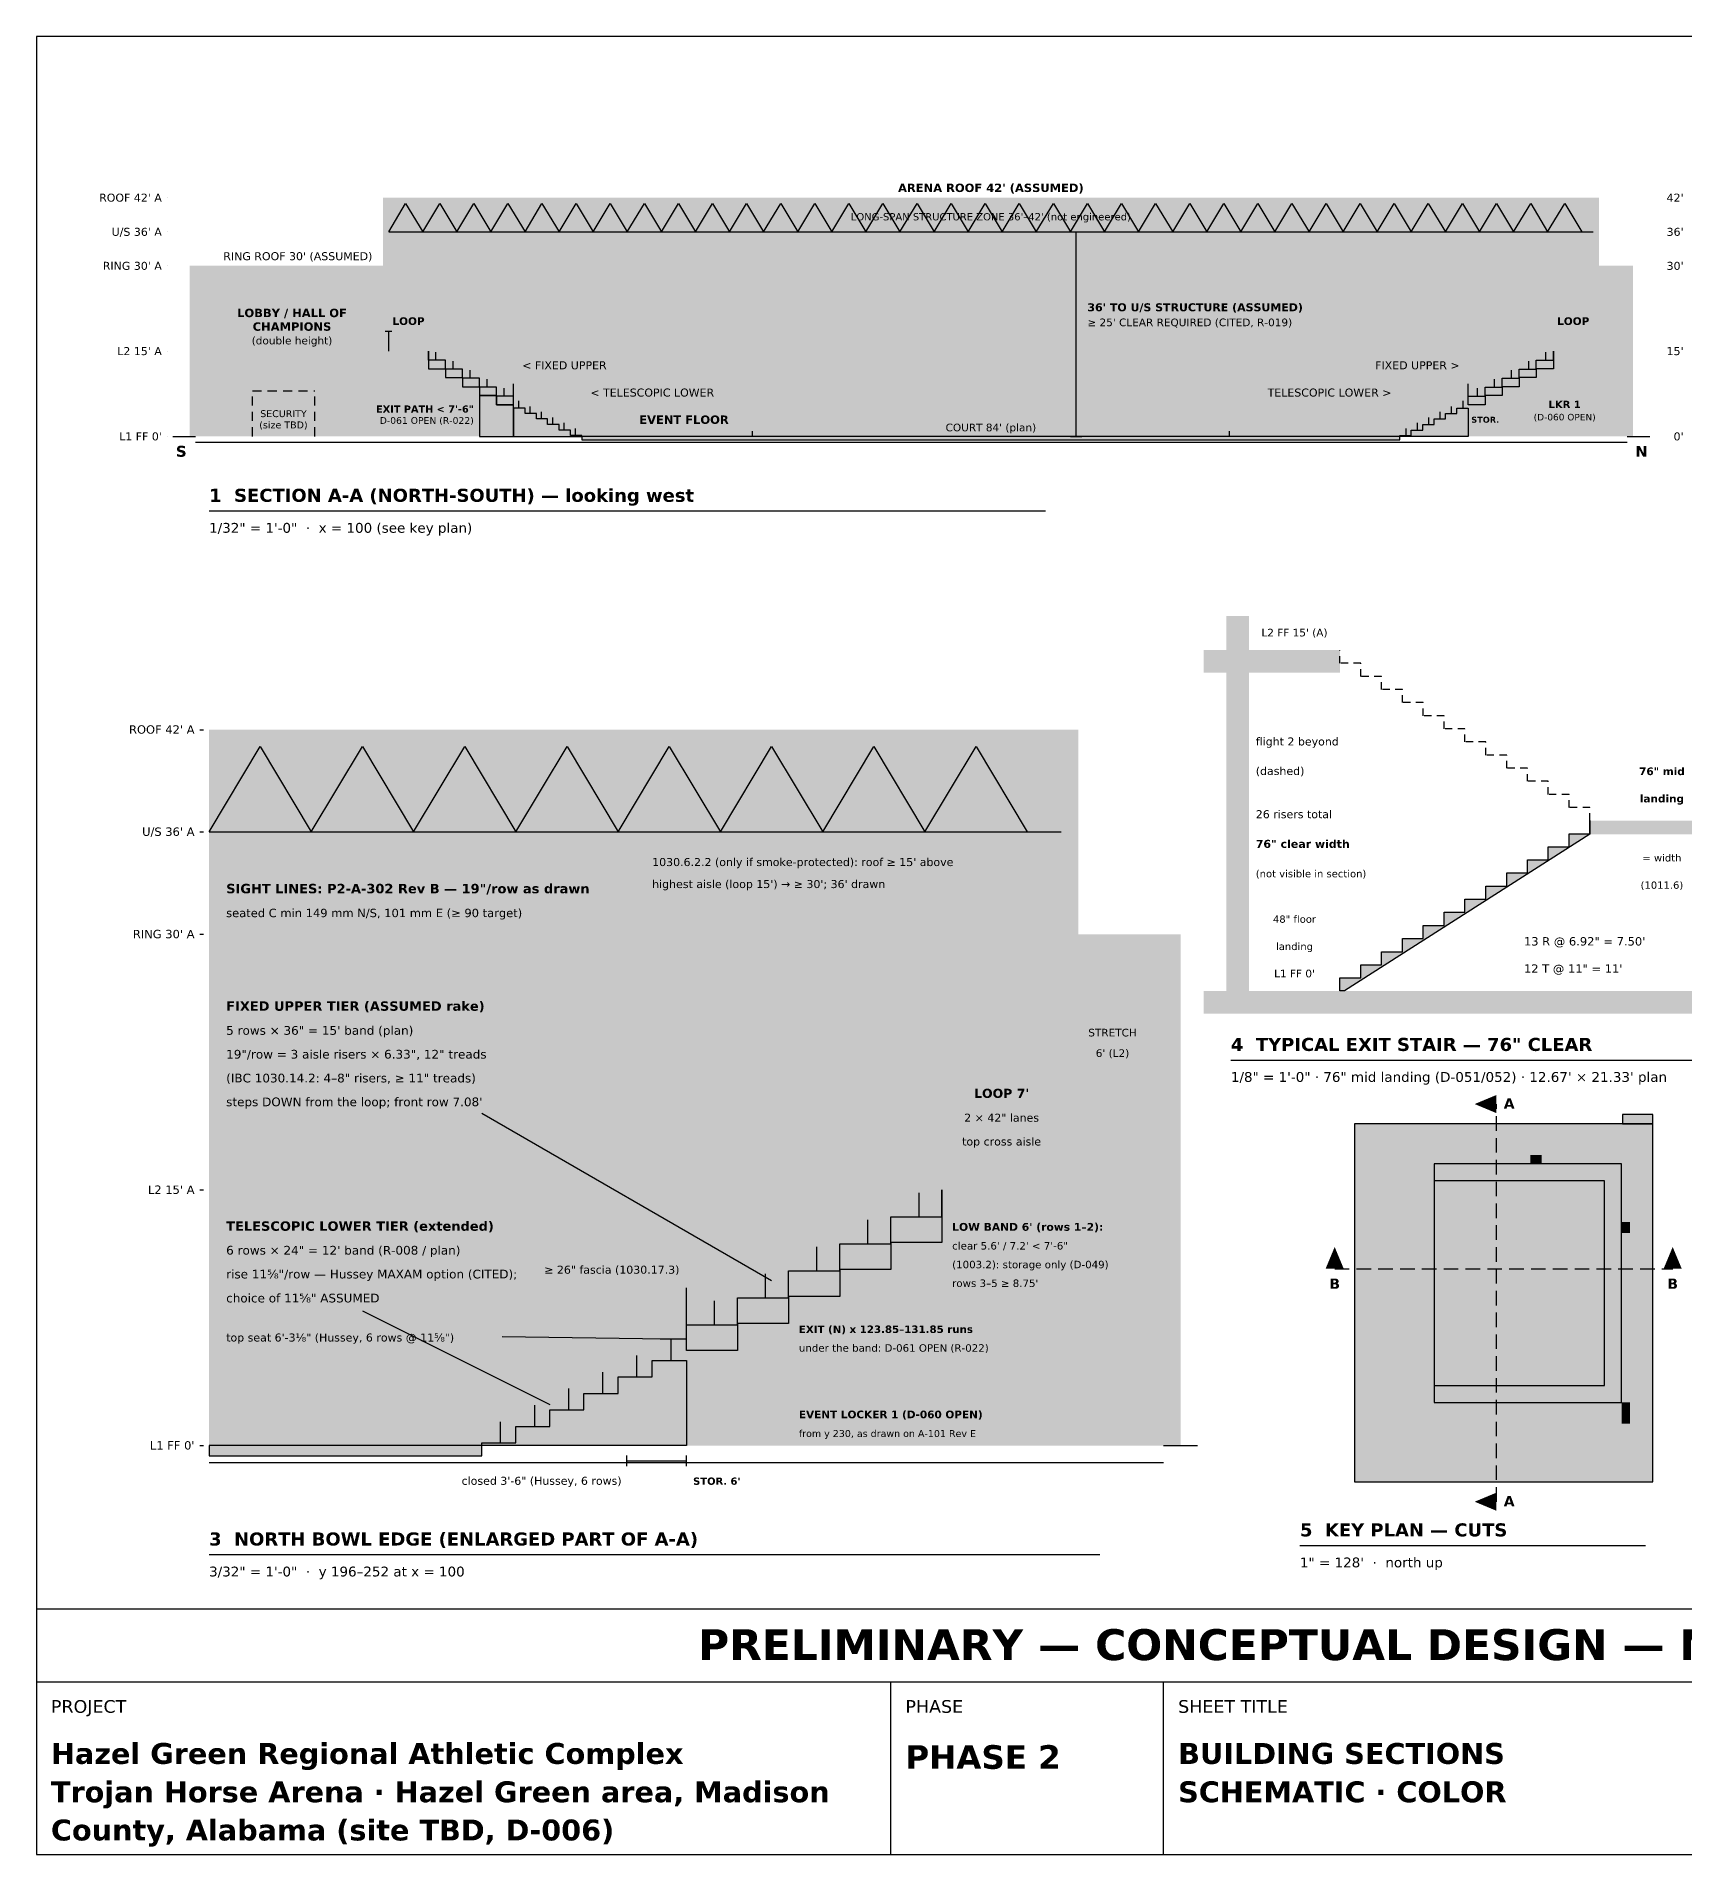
# Model space of a CAD drawing. Header units: inches. Extents: x 0.5 to 16.5, y 0.5 to 10.5.
# Drawn here: x 0.5 to 9.57, y 0.5 to 10.5 of the extents above; entities that cross this region are included whole.
import ezdxf
from ezdxf.enums import TextEntityAlignment as Align

# ---------------------------------------------------------------- set-up
doc = ezdxf.new("R2010")
doc.units = ezdxf.units.IN
doc.header["$MEASUREMENT"] = 0
for name, color, linetype in [('A-ANNO-TEXT', 7, 'Continuous'), ('A-SECT-CUTL', 7, 'Continuous'), ('A-SECT-DATM', 7, 'Continuous'), ('A-SECT-FILL', 7, 'Continuous'), ('A-SECT-GUAR', 7, 'Continuous'), ('A-SECT-HIDN', 7, 'Continuous'), ('A-SECT-IDEN', 7, 'Continuous'), ('G-ANNO-TTLB', 7, 'Continuous')]:
    doc.layers.add(name, color=color, linetype=linetype)
doc.styles.add('KS-BOLD', font='DejaVuSans-Bold.ttf')
doc.styles.add('KS-REG', font='DejaVuSans.ttf')

msp = doc.modelspace()

# ---------------------------------------------------------------- hatches: boundary and pattern name
at = {"layer": 'A-SECT-CUTL', "true_color": 0x3c3c3c}
for points in [[(2.406, 9.206), (2.438, 9.206), (2.438, 9.613), (2.406, 9.613)], [(2.438, 9.581), (9.062, 9.581), (9.062, 9.613), (2.438, 9.613)], [(9.062, 9.206), (9.094, 9.206), (9.094, 9.613), (9.062, 9.613)], [(1.344, 8.3), (1.375, 8.3), (1.375, 9.238), (1.344, 9.238)], [(1.375, 9.206), (2.438, 9.206), (2.438, 9.238), (1.375, 9.238)], [(9.062, 9.206), (9.25, 9.206), (9.25, 9.238), (9.062, 9.238)], [(9.25, 8.3), (9.281, 8.3), (9.281, 9.238), (9.25, 9.238)], [(2.438, 8.738), (2.656, 8.738), (2.656, 8.769), (2.438, 8.769)], [(8.844, 8.738), (9.25, 8.738), (9.25, 8.769), (8.844, 8.769)], [(8.562, 8.3), (8.594, 8.3), (8.594, 8.573), (8.562, 8.573)], [(3.094, 8.3), (3.125, 8.3), (3.125, 8.474), (3.094, 8.474)], [(8.375, 8.3), (8.406, 8.3), (8.406, 8.474), (8.375, 8.474)], [(7.045, 5.125), (7.17, 5.125), (7.17, 7.312), (7.045, 7.312)], [(6.92, 7), (7.67, 7), (7.67, 7.125), (6.92, 7.125)], [(1.45, 6.594), (6.137, 6.594), (6.137, 6.687), (1.45, 6.687)], [(6.137, 5.469), (6.231, 5.469), (6.231, 6.687), (6.137, 6.687)], [(9.045, 6.112), (9.837, 6.112), (9.837, 6.187), (9.045, 6.187)], [(6.137, 5.469), (6.7, 5.469), (6.7, 5.562), (6.137, 5.562)], [(6.7, 2.75), (6.794, 2.75), (6.794, 5.562), (6.7, 5.562)], [(6.92, 5.125), (9.962, 5.125), (9.962, 5.25), (6.92, 5.25)], [(5.481, 4.062), (6.7, 4.062), (6.7, 4.156), (5.481, 4.156)], [(4.637, 2.75), (4.731, 2.75), (4.731, 3.57), (4.637, 3.57)], [(4.075, 2.75), (4.169, 2.75), (4.169, 3.273), (4.075, 3.273)]]:
    msp.add_hatch(color=7, dxfattribs=at).paths.add_polyline_path(points)
at = {"layer": 'A-SECT-CUTL', "true_color": 0xa7b3c3}
for points in [[(3.125, 8.521), (3.031, 8.521), (3.031, 8.571), (2.938, 8.571), (2.938, 8.62), (2.844, 8.62), (2.844, 8.67), (2.75, 8.67), (2.75, 8.719), (2.656, 8.719), (2.656, 8.769), (2.656, 8.738), (2.656, 8.672), (2.75, 8.672), (2.75, 8.623), (2.844, 8.623), (2.844, 8.573), (2.938, 8.573), (2.938, 8.524), (3.031, 8.524), (3.031, 8.474), (3.125, 8.474)], [(8.375, 8.521), (8.469, 8.521), (8.469, 8.571), (8.562, 8.571), (8.562, 8.62), (8.656, 8.62), (8.656, 8.67), (8.75, 8.67), (8.75, 8.719), (8.844, 8.719), (8.844, 8.769), (8.844, 8.738), (8.844, 8.672), (8.75, 8.672), (8.75, 8.623), (8.656, 8.623), (8.656, 8.573), (8.562, 8.573), (8.562, 8.524), (8.469, 8.524), (8.469, 8.474), (8.375, 8.474)], [(4.075, 3.414), (4.356, 3.414), (4.356, 3.562), (4.637, 3.562), (4.637, 3.711), (4.919, 3.711), (4.919, 3.859), (5.2, 3.859), (5.2, 4.008), (5.481, 4.008), (5.481, 4.156), (5.481, 4.062), (5.481, 3.867), (5.2, 3.867), (5.2, 3.719), (4.919, 3.719), (4.919, 3.57), (4.637, 3.57), (4.637, 3.422), (4.356, 3.422), (4.356, 3.273), (4.075, 3.273)]]:
    msp.add_hatch(color=7, dxfattribs=at).paths.add_polyline_path(points)
at = {"layer": 'A-SECT-CUTL', "true_color": 0xf2b8b8}
msp.add_hatch(color=7, dxfattribs=at).paths.add_polyline_path([(3.125, 8.3), (3.125, 8.474), (3.031, 8.474), (3.031, 8.524), (2.938, 8.524), (2.938, 8.3)])
at = {"layer": 'A-SECT-CUTL', "true_color": 0xd88a8a}
for points in [[(3.5, 8.3), (3.5, 8.305), (3.438, 8.305), (3.438, 8.335), (3.375, 8.335), (3.375, 8.365), (3.312, 8.365), (3.312, 8.396), (3.25, 8.396), (3.25, 8.426), (3.188, 8.426), (3.188, 8.456), (3.125, 8.456), (3.125, 8.3)], [(8, 8.3), (8, 8.305), (8.062, 8.305), (8.062, 8.335), (8.125, 8.335), (8.125, 8.365), (8.188, 8.365), (8.188, 8.396), (8.25, 8.396), (8.25, 8.426), (8.312, 8.426), (8.312, 8.456), (8.375, 8.456), (8.375, 8.3)], [(2.95, 2.75), (2.95, 2.764), (3.137, 2.764), (3.137, 2.855), (3.325, 2.855), (3.325, 2.946), (3.512, 2.946), (3.512, 3.037), (3.7, 3.037), (3.7, 3.127), (3.887, 3.127), (3.887, 3.218), (4.075, 3.218), (4.075, 2.75)]]:
    msp.add_hatch(color=7, dxfattribs=at).paths.add_polyline_path(points)
at = {"layer": 'A-SECT-CUTL', "true_color": 0xd9b77e}
for points in [[(3.5, 8.281), (8, 8.281), (8, 8.3), (3.5, 8.3)], [(1.45, 2.694), (2.95, 2.694), (2.95, 2.75), (1.45, 2.75)]]:
    msp.add_hatch(color=7, dxfattribs=at).paths.add_polyline_path(points)
at = {"layer": 'A-SECT-CUTL', "true_color": 0xbebebe}
msp.add_hatch(color=7, dxfattribs=at).paths.add_polyline_path([(7.67, 5.25), (7.67, 5.322), (7.785, 5.322), (7.785, 5.394), (7.899, 5.394), (7.899, 5.466), (8.014, 5.466), (8.014, 5.538), (8.128, 5.538), (8.128, 5.61), (8.243, 5.61), (8.243, 5.683), (8.357, 5.683), (8.357, 5.755), (8.472, 5.755), (8.472, 5.827), (8.587, 5.827), (8.587, 5.899), (8.701, 5.899), (8.701, 5.971), (8.816, 5.971), (8.816, 6.043), (8.93, 6.043), (8.93, 6.115), (9.045, 6.115), (9.045, 6.187), (9.045, 6.112), (7.695, 5.25)])
at = {"layer": 'A-SECT-CUTL', "true_color": 0x000000}
for points in [[(8.531, 4.678), (8.411, 4.628), (8.531, 4.578)], [(7.591, 3.722), (7.641, 3.842), (7.691, 3.722)], [(9.45, 3.722), (9.5, 3.842), (9.55, 3.722)], [(8.531, 2.491), (8.411, 2.441), (8.531, 2.391)]]:
    msp.add_hatch(color=7, dxfattribs=at).paths.add_polyline_path(points)
at = {"layer": 'A-SECT-FILL', "true_color": 0xcfcfcf}
for points in [[(2.438, 9.425), (9.062, 9.425), (9.062, 9.613), (2.438, 9.613)], [(1.45, 6.125), (6.137, 6.125), (6.137, 6.687), (1.45, 6.687)]]:
    msp.add_hatch(color=7, dxfattribs=at).paths.add_polyline_path(points)
at = {"layer": 'A-SECT-FILL', "true_color": 0xe8f0f8}
for points in [[(2.438, 8.3), (9.062, 8.3), (9.062, 9.425), (2.438, 9.425)], [(1.45, 2.75), (6.137, 2.75), (6.137, 6.125), (1.45, 6.125)], [(8.188, 2.987), (9.219, 2.987), (9.219, 4.3), (8.188, 4.3)]]:
    msp.add_hatch(color=7, dxfattribs=at).paths.add_polyline_path(points)
at = {"layer": 'A-SECT-FILL', "true_color": 0xf5e7c6}
for points in [[(1.375, 8.3), (2.438, 8.3), (2.438, 9.206), (1.375, 9.206)], [(2.438, 8.3), (3.125, 8.3), (3.125, 8.474), (3.031, 8.474), (3.031, 8.524), (2.938, 8.524), (2.938, 8.573), (2.844, 8.573), (2.844, 8.623), (2.75, 8.623), (2.75, 8.672), (2.656, 8.672), (2.656, 8.738), (2.438, 8.738)]]:
    msp.add_hatch(color=7, dxfattribs=at).paths.add_polyline_path(points)
at = {"layer": 'A-SECT-FILL', "true_color": 0xf0ece4}
for points in [[(9.062, 8.769), (9.25, 8.769), (9.25, 9.206), (9.062, 9.206)], [(8.375, 8.3), (9.25, 8.3), (9.25, 8.738), (8.844, 8.738), (8.844, 8.672), (8.75, 8.672), (8.75, 8.623), (8.656, 8.623), (8.656, 8.573), (8.562, 8.573), (8.562, 8.524), (8.469, 8.524), (8.469, 8.474), (8.375, 8.474)], [(6.137, 4.156), (6.7, 4.156), (6.7, 5.469), (6.137, 5.469)], [(7.75, 2.55), (9.391, 2.55), (9.391, 4.519), (7.75, 4.519)], [(9.224, 4.519), (9.391, 4.519), (9.391, 4.571), (9.224, 4.571)], [(4.075, 2.75), (6.7, 2.75), (6.7, 4.062), (5.481, 4.062), (5.481, 3.867), (5.2, 3.867), (5.2, 3.719), (4.919, 3.719), (4.919, 3.57), (4.637, 3.57), (4.637, 3.422), (4.356, 3.422), (4.356, 3.273), (4.075, 3.273)]]:
    msp.add_hatch(color=7, dxfattribs=at).paths.add_polyline_path(points)
at = {"layer": 'A-SECT-FILL', "true_color": 0xc8693a}
for points in [[(2.438, 8.769), (2.656, 8.769), (2.656, 8.78), (2.438, 8.78)], [(8.844, 8.769), (9.062, 8.769), (9.062, 8.78), (8.844, 8.78)], [(5.481, 4.156), (6.137, 4.156), (6.137, 4.189), (5.481, 4.189)]]:
    msp.add_hatch(color=7, dxfattribs=at).paths.add_polyline_path(points)
at = {"layer": 'A-SECT-FILL', "true_color": 0xdcd6ca}
for points in [[(8.375, 8.3), (8.375, 8.474), (8.469, 8.474), (8.469, 8.524), (8.562, 8.524), (8.562, 8.3)], [(4.075, 2.75), (4.075, 3.273), (4.356, 3.273), (4.356, 3.422), (4.637, 3.422), (4.637, 2.75)]]:
    msp.add_hatch(color=7, dxfattribs=at).paths.add_polyline_path(points)
at = {"layer": 'A-SECT-FILL', "true_color": 0xa7b3c3}
for points in [[(8.188, 4.3), (9.219, 4.3), (9.219, 4.417), (8.188, 4.417)], [(9.219, 2.87), (9.336, 2.87), (9.336, 4.417), (9.219, 4.417)], [(8.188, 2.87), (9.219, 2.87), (9.219, 2.987), (8.188, 2.987)]]:
    msp.add_hatch(color=7, dxfattribs=at).paths.add_polyline_path(points)
at = {"layer": 'A-SECT-FILL', "true_color": 0xcc0000}
for points in [[(8.718, 4.3), (8.78, 4.3), (8.78, 4.347), (8.718, 4.347)], [(9.219, 3.918), (9.266, 3.918), (9.266, 3.98), (9.219, 3.98)], [(8.188, 2.941), (8.742, 2.941), (8.742, 2.987), (8.188, 2.987)], [(9.039, 2.941), (9.219, 2.941), (9.219, 2.987), (9.039, 2.987)], [(9.219, 2.87), (9.266, 2.87), (9.266, 2.987), (9.219, 2.987)]]:
    msp.add_hatch(color=7, dxfattribs=at).paths.add_polyline_path(points)
at = {"layer": 'A-SECT-FILL', "true_color": 0xd88a8a}
for points in [[(8.188, 4.206), (9.219, 4.206), (9.219, 4.3), (8.188, 4.3)], [(9.125, 3.081), (9.219, 3.081), (9.219, 4.206), (9.125, 4.206)], [(8.188, 2.987), (9.219, 2.987), (9.219, 3.081), (8.188, 3.081)]]:
    msp.add_hatch(color=7, dxfattribs=at).paths.add_polyline_path(points)
at = {"layer": 'A-SECT-FILL', "true_color": 0xd9b77e}
msp.add_hatch(color=7, dxfattribs=at).paths.add_polyline_path([(8.188, 3.081), (9.125, 3.081), (9.125, 4.206), (8.188, 4.206)])

# ---------------------------------------------------------------- linework, layer by layer
at = {"layer": 'A-ANNO-TEXT'}
for p, q in [((1.45, 7.89), (6.05, 7.89)), ((7.07, 4.87), (9.77, 4.87)), ((7.45, 2.2), (9.35, 2.2)), ((1.45, 2.15), (6.35, 2.15))]:
    msp.add_line(p, q, dxfattribs=at)
at = {"layer": 'A-SECT-CUTL'}
for p, q in [((2.438, 9.425), (9.062, 9.425)), ((1.25, 8.3), (1.375, 8.3)), ((9.25, 8.3), (9.375, 8.3)), ((1.375, 8.269), (9.25, 8.269)), ((1.45, 6.125), (6.137, 6.125)), ((8.531, 4.601), (8.531, 4.628)), ((8.531, 4.481), (8.531, 4.561)), ((8.531, 4.361), (8.531, 4.441)), ((8.531, 4.241), (8.531, 4.321)), ((8.531, 4.121), (8.531, 4.201)), ((8.531, 4.001), (8.531, 4.081)), ((8.531, 3.881), (8.531, 3.961)), ((8.531, 3.761), (8.531, 3.841)), ((7.641, 3.722), (7.721, 3.722)), ((7.761, 3.722), (7.841, 3.722)), ((7.881, 3.722), (7.961, 3.722)), ((8.001, 3.722), (8.081, 3.722)), ((8.121, 3.722), (8.201, 3.722)), ((8.241, 3.722), (8.321, 3.722)), ((8.361, 3.722), (8.441, 3.722)), ((8.481, 3.722), (8.561, 3.722)), ((8.531, 3.641), (8.531, 3.721)), ((8.601, 3.722), (8.681, 3.722)), ((8.721, 3.722), (8.801, 3.722)), ((8.841, 3.722), (8.921, 3.722)), ((8.961, 3.722), (9.041, 3.722)), ((9.081, 3.722), (9.161, 3.722)), ((9.201, 3.722), (9.281, 3.722)), ((9.321, 3.722), (9.401, 3.722)), ((9.441, 3.722), (9.5, 3.722)), ((8.531, 3.521), (8.531, 3.601)), ((8.531, 3.401), (8.531, 3.481)), ((8.531, 3.281), (8.531, 3.361)), ((8.531, 3.161), (8.531, 3.241)), ((8.531, 3.041), (8.531, 3.121)), ((8.531, 2.921), (8.531, 3.001)), ((8.531, 2.801), (8.531, 2.881)), ((6.7, 2.75), (6.887, 2.75)), ((8.531, 2.681), (8.531, 2.761)), ((1.45, 2.656), (6.7, 2.656)), ((8.531, 2.561), (8.531, 2.641)), ((8.531, 2.441), (8.531, 2.521))]:
    msp.add_line(p, q, dxfattribs=at)
for points in [[(3.125, 8.521), (3.031, 8.521), (3.031, 8.571), (2.938, 8.571), (2.938, 8.62), (2.844, 8.62), (2.844, 8.67), (2.75, 8.67), (2.75, 8.719), (2.656, 8.719), (2.656, 8.769), (2.656, 8.738), (2.656, 8.672), (2.75, 8.672), (2.75, 8.623), (2.844, 8.623), (2.844, 8.573), (2.938, 8.573), (2.938, 8.524), (3.031, 8.524), (3.031, 8.474), (3.125, 8.474)], [(8.375, 8.521), (8.469, 8.521), (8.469, 8.571), (8.562, 8.571), (8.562, 8.62), (8.656, 8.62), (8.656, 8.67), (8.75, 8.67), (8.75, 8.719), (8.844, 8.719), (8.844, 8.769), (8.844, 8.738), (8.844, 8.672), (8.75, 8.672), (8.75, 8.623), (8.656, 8.623), (8.656, 8.573), (8.562, 8.573), (8.562, 8.524), (8.469, 8.524), (8.469, 8.474), (8.375, 8.474)], [(3.125, 8.3), (3.125, 8.474), (3.031, 8.474), (3.031, 8.524), (2.938, 8.524), (2.938, 8.3)], [(3.5, 8.3), (3.5, 8.305), (3.438, 8.305), (3.438, 8.335), (3.375, 8.335), (3.375, 8.365), (3.312, 8.365), (3.312, 8.396), (3.25, 8.396), (3.25, 8.426), (3.188, 8.426), (3.188, 8.456), (3.125, 8.456), (3.125, 8.3)], [(8, 8.3), (8, 8.305), (8.062, 8.305), (8.062, 8.335), (8.125, 8.335), (8.125, 8.365), (8.188, 8.365), (8.188, 8.396), (8.25, 8.396), (8.25, 8.426), (8.312, 8.426), (8.312, 8.456), (8.375, 8.456), (8.375, 8.3)], [(3.5, 8.281), (8, 8.281), (8, 8.3), (3.5, 8.3)], [(7.67, 5.25), (7.67, 5.322), (7.785, 5.322), (7.785, 5.394), (7.899, 5.394), (7.899, 5.466), (8.014, 5.466), (8.014, 5.538), (8.128, 5.538), (8.128, 5.61), (8.243, 5.61), (8.243, 5.683), (8.357, 5.683), (8.357, 5.755), (8.472, 5.755), (8.472, 5.827), (8.587, 5.827), (8.587, 5.899), (8.701, 5.899), (8.701, 5.971), (8.816, 5.971), (8.816, 6.043), (8.93, 6.043), (8.93, 6.115), (9.045, 6.115), (9.045, 6.187), (9.045, 6.112), (7.695, 5.25)], [(4.075, 3.414), (4.356, 3.414), (4.356, 3.562), (4.637, 3.562), (4.637, 3.711), (4.919, 3.711), (4.919, 3.859), (5.2, 3.859), (5.2, 4.008), (5.481, 4.008), (5.481, 4.156), (5.481, 4.062), (5.481, 3.867), (5.2, 3.867), (5.2, 3.719), (4.919, 3.719), (4.919, 3.57), (4.637, 3.57), (4.637, 3.422), (4.356, 3.422), (4.356, 3.273), (4.075, 3.273)], [(2.95, 2.75), (2.95, 2.764), (3.137, 2.764), (3.137, 2.855), (3.325, 2.855), (3.325, 2.946), (3.512, 2.946), (3.512, 3.037), (3.7, 3.037), (3.7, 3.127), (3.887, 3.127), (3.887, 3.218), (4.075, 3.218), (4.075, 2.75)], [(1.45, 2.694), (2.95, 2.694), (2.95, 2.75), (1.45, 2.75)]]:
    msp.add_lwpolyline(points, close=True, dxfattribs=at)
at = {"layer": 'A-SECT-DATM'}
for p, q in [((1.22, 9.613), (1.22, 9.613)), ((1.22, 9.425), (1.22, 9.425)), ((6.188, 9.425), (6.25, 9.425)), ((6.219, 8.3), (6.219, 9.425)), ((1.22, 9.238), (1.22, 9.238)), ((1.22, 8.769), (1.22, 8.769)), ((1.22, 8.3), (1.22, 8.3)), ((6.188, 8.3), (6.25, 8.3)), ((1.4, 6.687), (1.42, 6.687)), ((1.4, 6.125), (1.42, 6.125)), ((1.4, 5.562), (1.42, 5.562)), ((1.4, 4.156), (1.42, 4.156)), ((3.931, 3.337), (4.075, 3.337)), ((1.4, 2.75), (1.42, 2.75)), ((3.747, 2.636), (3.747, 2.696)), ((3.747, 2.666), (4.075, 2.666)), ((4.075, 2.636), (4.075, 2.696))]:
    msp.add_line(p, q, dxfattribs=at)
at = {"layer": 'A-SECT-FILL'}
for p, q in [((2.438, 9.425), (2.531, 9.581)), ((2.531, 9.581), (2.625, 9.425)), ((2.625, 9.425), (2.719, 9.581)), ((2.719, 9.581), (2.812, 9.425)), ((2.812, 9.425), (2.906, 9.581)), ((2.906, 9.581), (3, 9.425)), ((3, 9.425), (3.094, 9.581)), ((3.094, 9.581), (3.188, 9.425)), ((3.188, 9.425), (3.281, 9.581)), ((3.281, 9.581), (3.375, 9.425)), ((3.375, 9.425), (3.469, 9.581)), ((3.469, 9.581), (3.562, 9.425)), ((3.562, 9.425), (3.656, 9.581)), ((3.656, 9.581), (3.75, 9.425)), ((3.75, 9.425), (3.844, 9.581)), ((3.844, 9.581), (3.938, 9.425)), ((3.938, 9.425), (4.031, 9.581)), ((4.031, 9.581), (4.125, 9.425)), ((4.125, 9.425), (4.219, 9.581)), ((4.219, 9.581), (4.312, 9.425)), ((4.312, 9.425), (4.406, 9.581)), ((4.406, 9.581), (4.5, 9.425)), ((4.5, 9.425), (4.594, 9.581)), ((4.594, 9.581), (4.688, 9.425)), ((4.688, 9.425), (4.781, 9.581)), ((4.781, 9.581), (4.875, 9.425)), ((4.875, 9.425), (4.969, 9.581)), ((4.969, 9.581), (5.062, 9.425)), ((5.062, 9.425), (5.156, 9.581)), ((5.156, 9.581), (5.25, 9.425)), ((5.25, 9.425), (5.344, 9.581)), ((5.344, 9.581), (5.438, 9.425)), ((5.438, 9.425), (5.531, 9.581)), ((5.531, 9.581), (5.625, 9.425)), ((5.625, 9.425), (5.719, 9.581)), ((5.719, 9.581), (5.812, 9.425)), ((5.812, 9.425), (5.906, 9.581)), ((5.906, 9.581), (6, 9.425)), ((6, 9.425), (6.094, 9.581)), ((6.094, 9.581), (6.188, 9.425)), ((6.188, 9.425), (6.281, 9.581)), ((6.281, 9.581), (6.375, 9.425)), ((6.375, 9.425), (6.469, 9.581)), ((6.469, 9.581), (6.562, 9.425)), ((6.562, 9.425), (6.656, 9.581)), ((6.656, 9.581), (6.75, 9.425)), ((6.75, 9.425), (6.844, 9.581)), ((6.844, 9.581), (6.938, 9.425)), ((6.938, 9.425), (7.031, 9.581)), ((7.031, 9.581), (7.125, 9.425)), ((7.125, 9.425), (7.219, 9.581)), ((7.219, 9.581), (7.312, 9.425)), ((7.312, 9.425), (7.406, 9.581)), ((7.406, 9.581), (7.5, 9.425)), ((7.5, 9.425), (7.594, 9.581)), ((7.594, 9.581), (7.688, 9.425)), ((7.688, 9.425), (7.781, 9.581)), ((7.781, 9.581), (7.875, 9.425)), ((7.875, 9.425), (7.969, 9.581)), ((7.969, 9.581), (8.062, 9.425)), ((8.062, 9.425), (8.156, 9.581)), ((8.156, 9.581), (8.25, 9.425)), ((8.25, 9.425), (8.344, 9.581)), ((8.344, 9.581), (8.438, 9.425)), ((8.438, 9.425), (8.531, 9.581)), ((8.531, 9.581), (8.625, 9.425)), ((8.625, 9.425), (8.719, 9.581)), ((8.719, 9.581), (8.812, 9.425)), ((8.812, 9.425), (8.906, 9.581)), ((8.906, 9.581), (9, 9.425)), ((2.698, 8.719), (2.698, 8.763)), ((2.792, 8.67), (2.792, 8.714)), ((8.708, 8.67), (8.708, 8.714)), ((8.802, 8.719), (8.802, 8.763)), ((2.886, 8.62), (2.886, 8.664)), ((2.98, 8.571), (2.98, 8.615)), ((8.52, 8.571), (8.52, 8.615)), ((8.614, 8.62), (8.614, 8.664)), ((3.073, 8.521), (3.073, 8.565)), ((8.427, 8.521), (8.427, 8.565)), ((3.153, 8.456), (3.153, 8.495)), ((3.216, 8.426), (3.216, 8.465)), ((3.278, 8.396), (3.278, 8.435)), ((3.341, 8.365), (3.341, 8.404)), ((8.159, 8.365), (8.159, 8.404)), ((8.222, 8.396), (8.222, 8.435)), ((8.284, 8.426), (8.284, 8.465)), ((8.347, 8.456), (8.347, 8.495)), ((3.403, 8.335), (3.403, 8.374)), ((3.466, 8.305), (3.466, 8.344)), ((8.034, 8.305), (8.034, 8.344)), ((8.097, 8.335), (8.097, 8.374)), ((1.45, 6.125), (1.731, 6.594)), ((1.731, 6.594), (2.012, 6.125)), ((2.012, 6.125), (2.294, 6.594)), ((2.294, 6.594), (2.575, 6.125)), ((2.575, 6.125), (2.856, 6.594)), ((2.856, 6.594), (3.137, 6.125)), ((3.137, 6.125), (3.419, 6.594)), ((3.419, 6.594), (3.7, 6.125)), ((3.7, 6.125), (3.981, 6.594)), ((3.981, 6.594), (4.262, 6.125)), ((4.262, 6.125), (4.544, 6.594)), ((4.544, 6.594), (4.825, 6.125)), ((4.825, 6.125), (5.106, 6.594)), ((5.106, 6.594), (5.387, 6.125)), ((5.387, 6.125), (5.669, 6.594)), ((5.669, 6.594), (5.95, 6.125)), ((1.45, 6.125), (1.45, 6.125)), ((5.355, 4.008), (5.355, 4.139)), ((5.073, 3.859), (5.073, 3.991)), ((4.792, 3.711), (4.792, 3.842)), ((4.511, 3.562), (4.511, 3.694)), ((4.23, 3.414), (4.23, 3.545)), ((3.991, 3.218), (3.991, 3.335)), ((3.803, 3.127), (3.803, 3.245)), ((3.616, 3.037), (3.616, 3.154)), ((3.428, 2.946), (3.428, 3.063)), ((3.241, 2.855), (3.241, 2.972)), ((3.053, 2.764), (3.053, 2.881))]:
    msp.add_line(p, q, dxfattribs=at)
for points in [[(7.75, 2.55), (9.391, 2.55), (9.391, 4.519), (7.75, 4.519)], [(9.224, 4.519), (9.391, 4.519), (9.391, 4.571), (9.224, 4.571)], [(8.188, 2.987), (9.219, 2.987), (9.219, 4.3), (8.188, 4.3)], [(8.188, 3.081), (9.125, 3.081), (9.125, 4.206), (8.188, 4.206)]]:
    msp.add_lwpolyline(points, close=True, dxfattribs=at)
at = {"layer": 'A-SECT-GUAR'}
for p, q in [((2.419, 8.878), (2.456, 8.878)), ((2.438, 8.769), (2.438, 8.878)), ((3.125, 8.521), (3.125, 8.589)), ((8.375, 8.521), (8.375, 8.589)), ((4.075, 3.414), (4.075, 3.617))]:
    msp.add_line(p, q, dxfattribs=at)
at = {"layer": 'A-SECT-HIDN'}
for p, q in [((1.688, 8.55), (1.738, 8.55)), ((1.688, 8.47), (1.688, 8.52)), ((1.772, 8.55), (1.823, 8.55)), ((1.857, 8.55), (1.907, 8.55)), ((1.942, 8.55), (1.992, 8.55)), ((2.027, 8.55), (2.031, 8.55)), ((2.031, 8.47), (2.031, 8.52)), ((1.688, 8.385), (1.688, 8.435)), ((2.031, 8.385), (2.031, 8.435)), ((1.688, 8.3), (1.688, 8.35)), ((2.031, 8.3), (2.031, 8.35)), ((7.67, 7.122), (7.67, 7.124)), ((7.67, 7.052), (7.67, 7.092)), ((7.715, 7.052), (7.675, 7.052)), ((7.785, 7.052), (7.745, 7.052)), ((7.785, 7.05), (7.785, 7.052)), ((7.785, 6.98), (7.785, 7.02)), ((7.829, 6.98), (7.789, 6.98)), ((7.899, 6.98), (7.859, 6.98)), ((7.899, 6.978), (7.899, 6.98)), ((7.899, 6.908), (7.899, 6.948)), ((7.944, 6.908), (7.904, 6.908)), ((8.014, 6.908), (7.974, 6.908)), ((8.014, 6.906), (8.014, 6.908)), ((8.014, 6.836), (8.014, 6.876)), ((8.058, 6.836), (8.018, 6.836)), ((8.128, 6.836), (8.088, 6.836)), ((8.128, 6.834), (8.128, 6.836)), ((8.128, 6.764), (8.128, 6.804)), ((8.173, 6.764), (8.133, 6.764)), ((8.243, 6.764), (8.203, 6.764)), ((8.243, 6.762), (8.243, 6.764)), ((8.243, 6.692), (8.243, 6.732)), ((8.287, 6.692), (8.248, 6.692)), ((8.357, 6.692), (8.318, 6.692)), ((8.357, 6.69), (8.357, 6.692)), ((8.357, 6.62), (8.357, 6.66)), ((8.402, 6.62), (8.362, 6.62)), ((8.472, 6.62), (8.432, 6.62)), ((8.472, 6.617), (8.472, 6.62)), ((8.472, 6.547), (8.472, 6.587)), ((8.517, 6.547), (8.477, 6.547)), ((8.587, 6.547), (8.547, 6.547)), ((8.587, 6.545), (8.587, 6.547)), ((8.587, 6.475), (8.587, 6.515)), ((8.631, 6.475), (8.591, 6.475)), ((8.701, 6.475), (8.661, 6.475)), ((8.701, 6.473), (8.701, 6.475)), ((8.701, 6.403), (8.701, 6.443)), ((8.746, 6.403), (8.706, 6.403)), ((8.816, 6.403), (8.776, 6.403)), ((8.816, 6.401), (8.816, 6.403)), ((8.816, 6.331), (8.816, 6.371)), ((8.86, 6.331), (8.82, 6.331)), ((8.93, 6.331), (8.89, 6.331)), ((8.93, 6.329), (8.93, 6.331)), ((8.93, 6.259), (8.93, 6.299)), ((8.975, 6.259), (8.935, 6.259)), ((9.045, 6.259), (9.005, 6.259)), ((9.045, 6.257), (9.045, 6.259)), ((9.045, 6.187), (9.045, 6.227))]:
    msp.add_line(p, q, dxfattribs=at)
at = {"layer": 'A-SECT-IDEN'}
for p, q in [((4.438, 8.3), (4.438, 8.328)), ((7.062, 8.3), (7.062, 8.328)), ((2.95, 4.578), (4.544, 3.658)), ((2.294, 3.491), (3.325, 2.975)), ((3.062, 3.35), (3.962, 3.337))]:
    msp.add_line(p, q, dxfattribs=at)
at = {"layer": 'G-ANNO-TTLB'}
for p, q in [((0.5, 1.45), (16.5, 1.45)), ((5.2, 0.5), (5.2, 1.45)), ((6.7, 0.5), (6.7, 1.45))]:
    msp.add_line(p, q, dxfattribs=at)
for points in [[(0.5, 0.5), (16.5, 0.5), (16.5, 10.5), (0.5, 10.5)], [(0.5, 1.45), (16.5, 1.45), (16.5, 1.85), (0.5, 1.85)]]:
    msp.add_lwpolyline(points, close=True, dxfattribs=at)

# ---------------------------------------------------------------- texts
at = {"layer": 'A-ANNO-TEXT'}
for s, height, style, p in [('1  SECTION A-A (NORTH-SOUTH) — looking west', 0.072, 'KS-BOLD', (1.45, 7.94)), ('1/32" = 1\'-0"  ·  x = 100 (see key plan)', 0.054, 'KS-REG', (1.45, 7.77)), ('4  TYPICAL EXIT STAIR — 76" CLEAR', 0.072, 'KS-BOLD', (7.07, 4.92)), ('1/8" = 1\'-0" · 76" mid landing (D-051/052) · 12.67\' × 21.33\' plan', 0.054, 'KS-REG', (7.07, 4.75)), ('A', 0.056, 'KS-BOLD', (8.571, 4.603)), ('A', 0.056, 'KS-BOLD', (8.571, 2.416)), ('5  KEY PLAN — CUTS', 0.072, 'KS-BOLD', (7.45, 2.25)), ('3  NORTH BOWL EDGE (ENLARGED PART OF A-A)', 0.072, 'KS-BOLD', (1.45, 2.2)), ('1" = 128\'  ·  north up', 0.054, 'KS-REG', (7.45, 2.08)), ('3/32" = 1\'-0"  ·  y 196–252 at x = 100', 0.054, 'KS-REG', (1.45, 2.03))]:
    msp.add_text(s, height=height, dxfattribs=dict(at, style=style)).set_placement(p)
at = {"layer": 'A-ANNO-TEXT', "style": 'KS-BOLD'}
for p in [(7.641, 3.612), (9.5, 3.612)]:
    msp.add_text('B', height=0.056, dxfattribs=at).set_placement(p, align=Align.CENTER)
at = {"layer": 'A-SECT-DATM', "style": 'KS-REG'}
for s, height, p in [("ROOF 42' A", 0.044, (1.19, 9.591)), ("42'", 0.044, (9.56, 9.591)), ("U/S 36' A", 0.044, (1.19, 9.403)), ("36'", 0.044, (9.56, 9.403)), ("RING 30' A", 0.044, (1.19, 9.216)), ("30'", 0.044, (9.56, 9.216)), ("L2 15' A", 0.044, (1.19, 8.747)), ("15'", 0.044, (9.56, 8.747)), ("L1 FF 0'", 0.044, (1.19, 8.278)), ("0'", 0.044, (9.56, 8.278)), ("ROOF 42' A", 0.046, (1.37, 6.665)), ("U/S 36' A", 0.046, (1.37, 6.103)), ("RING 30' A", 0.046, (1.37, 5.54)), ("L2 15' A", 0.046, (1.37, 4.134)), ("L1 FF 0'", 0.046, (1.37, 2.728)), ('closed 3\'-6" (Hussey, 6 rows)', 0.044, (3.719, 2.534))]:
    msp.add_text(s, height=height, dxfattribs=at).set_placement(p, align=Align.RIGHT)
at = {"layer": 'A-SECT-DATM'}
for s, height, style, p in [("36' TO U/S STRUCTURE (ASSUMED)", 0.044, 'KS-BOLD', (6.281, 8.988)), ("≥ 25' CLEAR REQUIRED (CITED, R-019)", 0.042, 'KS-REG', (6.281, 8.906)), ("1030.6.2.2 (only if smoke-protected): roof ≥ 15' above", 0.044, 'KS-REG', (3.887, 5.937)), ("highest aisle (loop 15') → ≥ 30'; 36' drawn", 0.044, 'KS-REG', (3.887, 5.816)), ('top seat 6\'-3⅛" (Hussey, 6 rows @ 11⅝")', 0.044, 'KS-REG', (1.544, 3.322))]:
    msp.add_text(s, height=height, dxfattribs=dict(at, style=style)).set_placement(p)
at = {"layer": 'A-SECT-GUAR', "style": 'KS-REG'}
msp.add_text('≥ 26" fascia (1030.17.3)', height=0.044, dxfattribs=at).set_placement((4.037, 3.695), align=Align.RIGHT)
at = {"layer": 'A-SECT-IDEN'}
for s, height, style, p in [("ARENA ROOF 42' (ASSUMED)", 0.046, 'KS-BOLD', (5.75, 9.644)), ("LONG-SPAN STRUCTURE ZONE 36'–42' (not engineered)", 0.04, 'KS-REG', (5.75, 9.488)), ("RING ROOF 30' (ASSUMED)", 0.044, 'KS-REG', (1.938, 9.269)), ('LOBBY / HALL OF', 0.046, 'KS-BOLD', (1.906, 8.956)), ('CHAMPIONS', 0.046, 'KS-BOLD', (1.906, 8.881)), ('LOOP', 0.042, 'KS-BOLD', (2.547, 8.913)), ('LOOP', 0.042, 'KS-BOLD', (8.953, 8.913)), ('(double height)', 0.042, 'KS-REG', (1.906, 8.806)), ('SECURITY', 0.038, 'KS-REG', (1.859, 8.406)), ('EVENT FLOOR', 0.046, 'KS-BOLD', (4.062, 8.369)), ('STOR.', 0.033, 'KS-BOLD', (8.469, 8.375)), ('(D-060 OPEN)', 0.036, 'KS-REG', (8.906, 8.388)), ('LKR 1', 0.04, 'KS-BOLD', (8.906, 8.456)), ('(size TBD)', 0.038, 'KS-REG', (1.859, 8.344)), ("COURT 84' (plan)", 0.042, 'KS-REG', (5.75, 8.328)), ('S', 0.06, 'KS-BOLD', (1.297, 8.188)), ('N', 0.06, 'KS-BOLD', (9.328, 8.188)), ("L2 FF 15' (A)", 0.042, 'KS-REG', (7.42, 7.2)), ('76" mid', 0.042, 'KS-BOLD', (9.441, 6.437)), ('landing', 0.042, 'KS-BOLD', (9.441, 6.287)), ('= width', 0.04, 'KS-REG', (9.441, 5.962)), ('(1011.6)', 0.04, 'KS-REG', (9.441, 5.812)), ('48" floor', 0.04, 'KS-REG', (7.42, 5.625)), ('landing', 0.04, 'KS-REG', (7.42, 5.475)), ("L1 FF 0'", 0.042, 'KS-REG', (7.42, 5.325)), ('STRETCH', 0.042, 'KS-REG', (6.419, 5)), ("6' (L2)", 0.042, 'KS-REG', (6.419, 4.887)), ("LOOP 7'", 0.05, 'KS-BOLD', (5.809, 4.662)), ('2 × 42" lanes', 0.044, 'KS-REG', (5.809, 4.531)), ('top cross aisle', 0.044, 'KS-REG', (5.809, 4.4))]:
    msp.add_text(s, height=height, dxfattribs=dict(at, style=style)).set_placement(p, align=Align.CENTER)
for s, height, style, p in [('< FIXED UPPER', 0.044, 'KS-REG', (3.172, 8.669)), ('< TELESCOPIC LOWER', 0.044, 'KS-REG', (3.547, 8.519)), ('flight 2 beyond', 0.044, 'KS-REG', (7.207, 6.6)), ('(dashed)', 0.044, 'KS-REG', (7.207, 6.438)), ('26 risers total', 0.044, 'KS-REG', (7.207, 6.2)), ('76" clear width', 0.044, 'KS-BOLD', (7.207, 6.037)), ('(not visible in section)', 0.04, 'KS-REG', (7.207, 5.875)), ('SIGHT LINES: P2-A-302 Rev B — 19"/row as drawn', 0.052, 'KS-BOLD', (1.544, 5.787)), ('seated C min 149 mm N/S, 101 mm E (≥ 90 target)', 0.046, 'KS-REG', (1.544, 5.656)), ('13 R @ 6.92" = 7.50\'', 0.046, 'KS-REG', (8.682, 5.5)), ('12 T @ 11" = 11\'', 0.046, 'KS-REG', (8.682, 5.35)), ('FIXED UPPER TIER (ASSUMED rake)', 0.052, 'KS-BOLD', (1.544, 5.141)), ('5 rows × 36" = 15\' band (plan)', 0.048, 'KS-REG', (1.544, 5.009)), ('19"/row = 3 aisle risers × 6.33", 12" treads', 0.048, 'KS-REG', (1.544, 4.878)), ('(IBC 1030.14.2: 4–8" risers, ≥ 11" treads)', 0.048, 'KS-REG', (1.544, 4.747)), ("steps DOWN from the loop; front row 7.08'", 0.048, 'KS-REG', (1.544, 4.616)), ('TELESCOPIC LOWER TIER (extended)', 0.052, 'KS-BOLD', (1.544, 3.931)), ("LOW BAND 6' (rows 1–2):", 0.043, 'KS-BOLD', (5.537, 3.931)), ('6 rows × 24" = 12\' band (R-008 / plan)', 0.048, 'KS-REG', (1.544, 3.8)), ('clear 5.6\' / 7.2\' < 7\'-6"', 0.041, 'KS-REG', (5.537, 3.828)), ('rise 11⅝"/row — Hussey MAXAM option (CITED);', 0.048, 'KS-REG', (1.544, 3.669)), ('(1003.2): storage only (D-049)', 0.041, 'KS-REG', (5.537, 3.725)), ("rows 3–5 ≥ 8.75'", 0.041, 'KS-REG', (5.537, 3.622)), ('choice of 11⅝" ASSUMED', 0.048, 'KS-REG', (1.544, 3.537)), ('EXIT (N) x 123.85–131.85 runs', 0.041, 'KS-BOLD', (4.694, 3.369)), ('under the band: D-061 OPEN (R-022)', 0.041, 'KS-REG', (4.694, 3.266)), ('EVENT LOCKER 1 (D-060 OPEN)', 0.042, 'KS-BOLD', (4.694, 2.9)), ('from y 230, as drawn on A-101 Rev E', 0.038, 'KS-REG', (4.694, 2.797)), ("STOR. 6'", 0.04, 'KS-BOLD', (4.112, 2.534))]:
    msp.add_text(s, height=height, dxfattribs=dict(at, style=style)).set_placement(p)
for s, height, style, p in [('FIXED UPPER >', 0.044, 'KS-REG', (8.328, 8.669)), ('TELESCOPIC LOWER >', 0.044, 'KS-REG', (7.953, 8.519)), ('EXIT PATH < 7\'-6"', 0.039, 'KS-BOLD', (2.906, 8.431)), ('D-061 OPEN (R-022)', 0.037, 'KS-REG', (2.906, 8.369))]:
    msp.add_text(s, height=height, dxfattribs=dict(at, style=style)).set_placement(p, align=Align.RIGHT)
at = {"layer": 'G-ANNO-TTLB', "style": 'KS-BOLD'}
msp.add_text('PRELIMINARY — CONCEPTUAL DESIGN — NOT FOR CONSTRUCTION', height=0.17, dxfattribs=at).set_placement((8.5, 1.57), align=Align.CENTER)
at = {"layer": 'G-ANNO-TTLB'}
for s, height, style, p in [('PROJECT', 0.07, 'KS-REG', (0.58, 1.28)), ('PHASE', 0.07, 'KS-REG', (5.28, 1.28)), ('SHEET TITLE', 0.07, 'KS-REG', (6.78, 1.28)), ('Hazel Green Regional Athletic Complex', 0.115, 'KS-BOLD', (0.58, 0.999)), ('PHASE 2', 0.13, 'KS-BOLD', (5.28, 0.972)), ('BUILDING SECTIONS', 0.115, 'KS-BOLD', (6.78, 0.999)), ('Trojan Horse Arena · Hazel Green area, Madison', 0.115, 'KS-BOLD', (0.58, 0.788)), ('SCHEMATIC · COLOR', 0.115, 'KS-BOLD', (6.78, 0.788)), ('County, Alabama (site TBD, D-006)', 0.115, 'KS-BOLD', (0.58, 0.578))]:
    msp.add_text(s, height=height, dxfattribs=dict(at, style=style)).set_placement(p)

doc.saveas('drawing.dxf')
